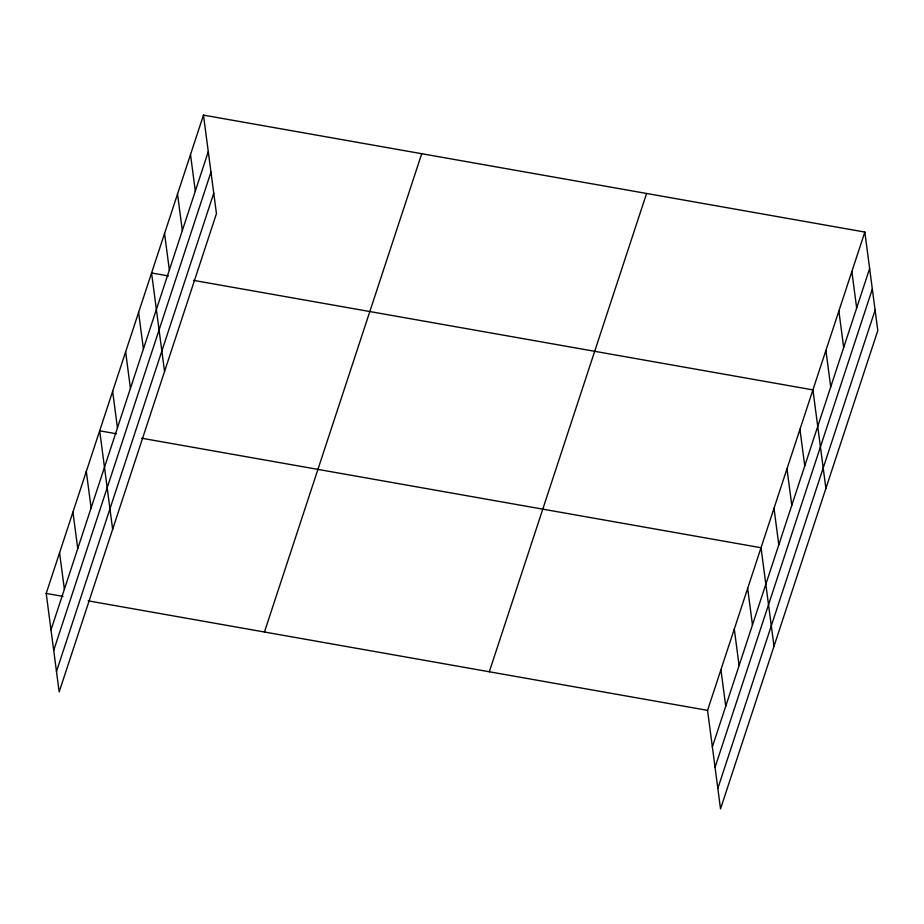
<?xml version="1.0" encoding="UTF-8"?>
<svg xmlns="http://www.w3.org/2000/svg" width="924" height="924" viewBox="0 0 924 924"><rect width="100%" height="100%" fill="white"/><g stroke="black" fill="none" stroke-linecap="round" stroke-linejoin="round"><path stroke-width="1.39" d="M203.476 115.119L216.447 213.64L59.171 691.937L46.2 593.427L203.476 115.119L864.829 232.063L877.8 330.573L720.524 808.881L707.553 710.36L864.829 232.063M51.005 629.937L208.281 151.64M53.696 650.404L210.984 172.095M56.48 671.482L213.756 193.174M264.449 632.016L421.725 153.707M489.304 671.771L646.581 193.474M712.358 746.881L869.634 268.572M715.049 767.336L872.337 289.039M717.832 788.415L875.109 310.118M168.364 275.93L151.571 272.961L164.541 371.483M193.543 280.376L812.924 389.893L825.894 488.415M116.459 433.772L99.677 430.803L112.647 529.313M141.649 438.219L761.029 547.736L774 646.257M46.2 593.427L62.994 596.396M88.173 600.843L707.553 710.36M851.859 271.517L856.664 308.038M838.876 310.984L843.681 347.493M825.906 350.439L830.711 386.96M799.953 429.36L804.758 465.881M786.982 468.815L791.787 505.336M774 508.281L778.805 544.802M747.655 588.392L752.471 624.913M734.291 629.048L739.096 665.569M720.916 669.704L725.733 706.225M190.506 154.585L195.31 191.095M177.523 194.04L182.34 230.561M164.553 233.495L169.358 270.016M138.6 312.416L143.405 348.937M125.629 351.882L130.434 388.403M112.647 391.337L117.452 427.858M86.302 471.459L91.118 507.969M72.938 512.115L77.743 548.625M59.563 552.771L64.38 589.281"/></g></svg>
